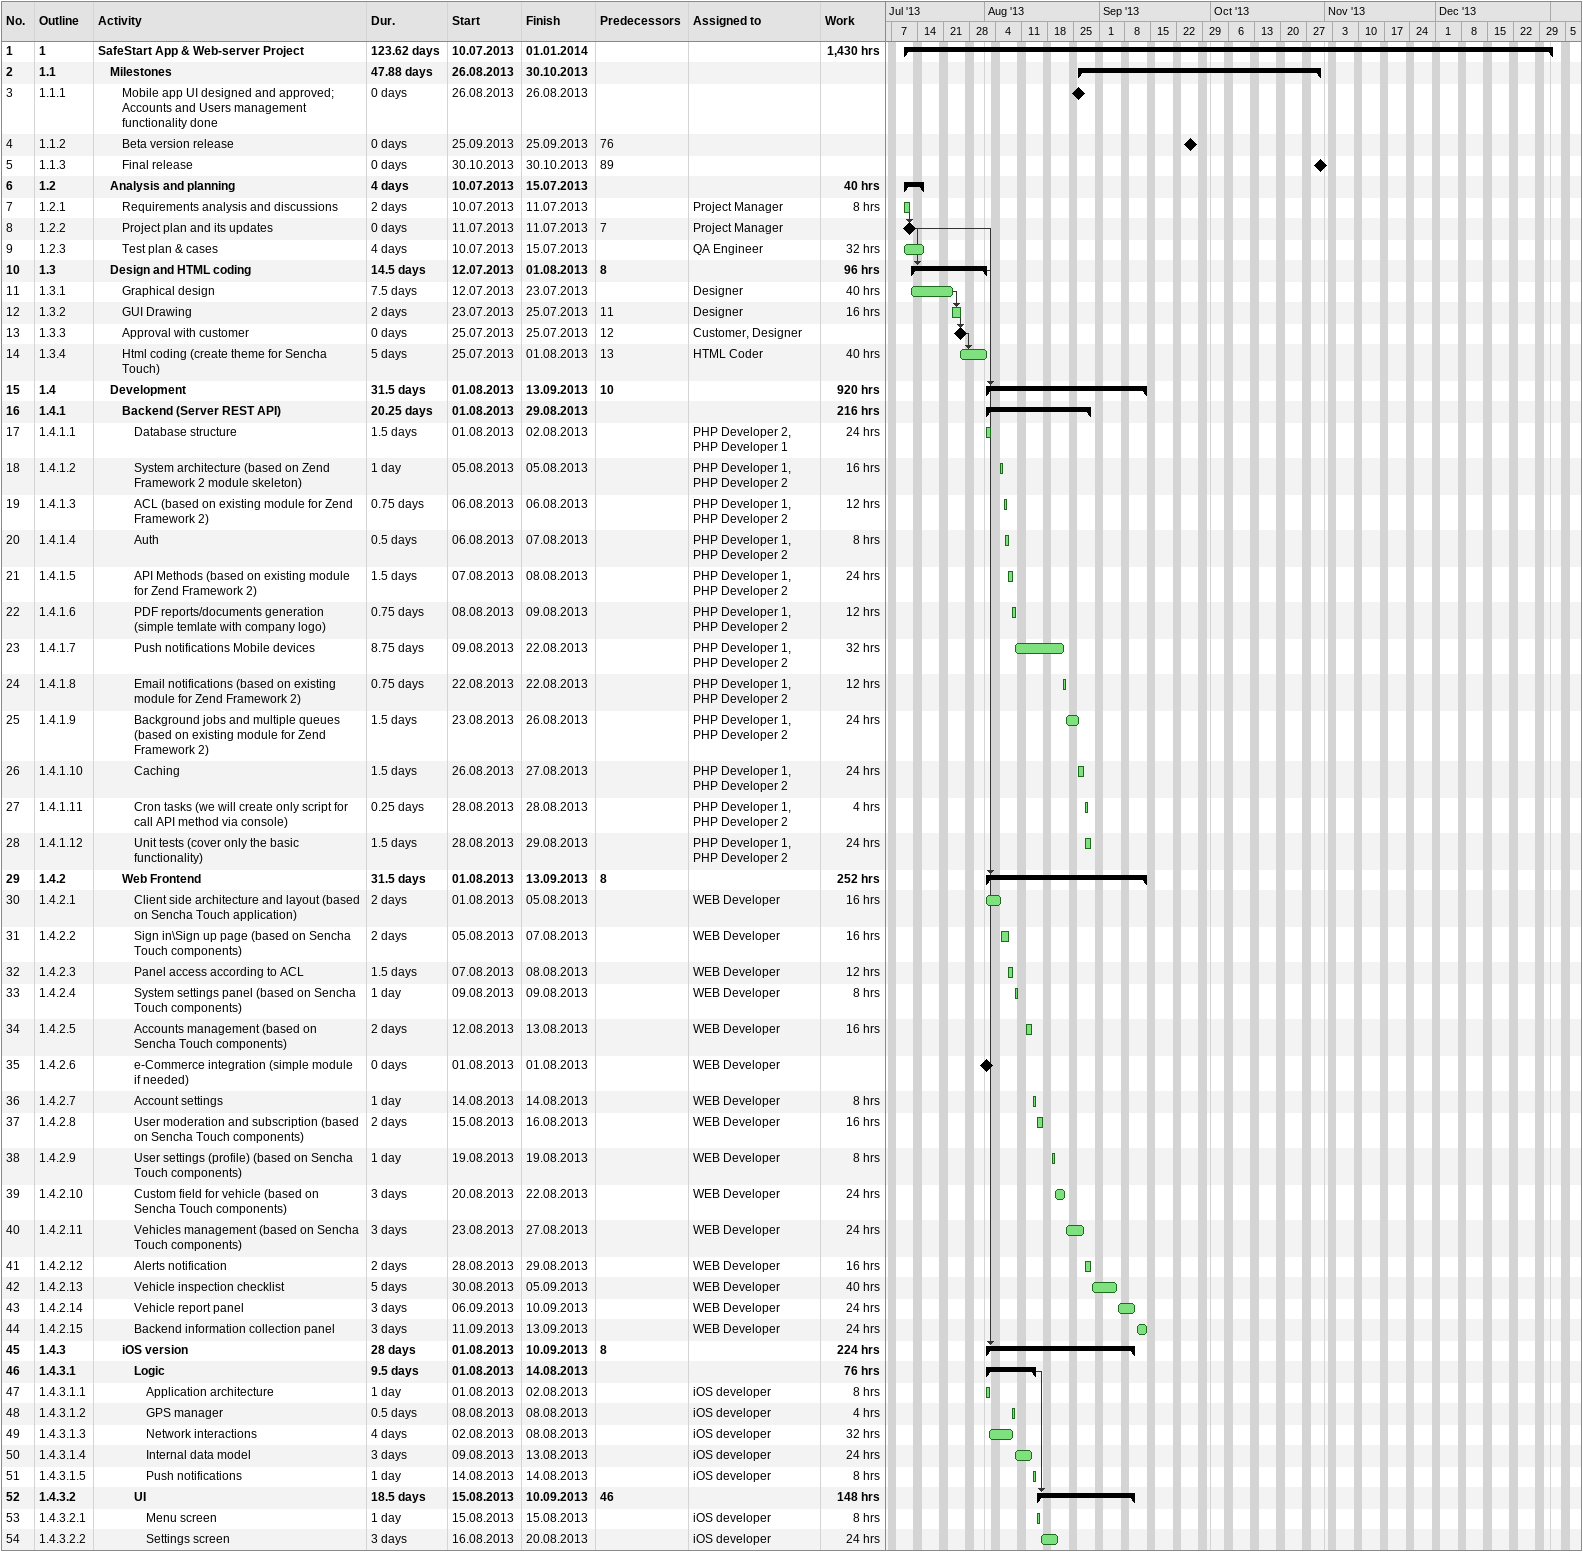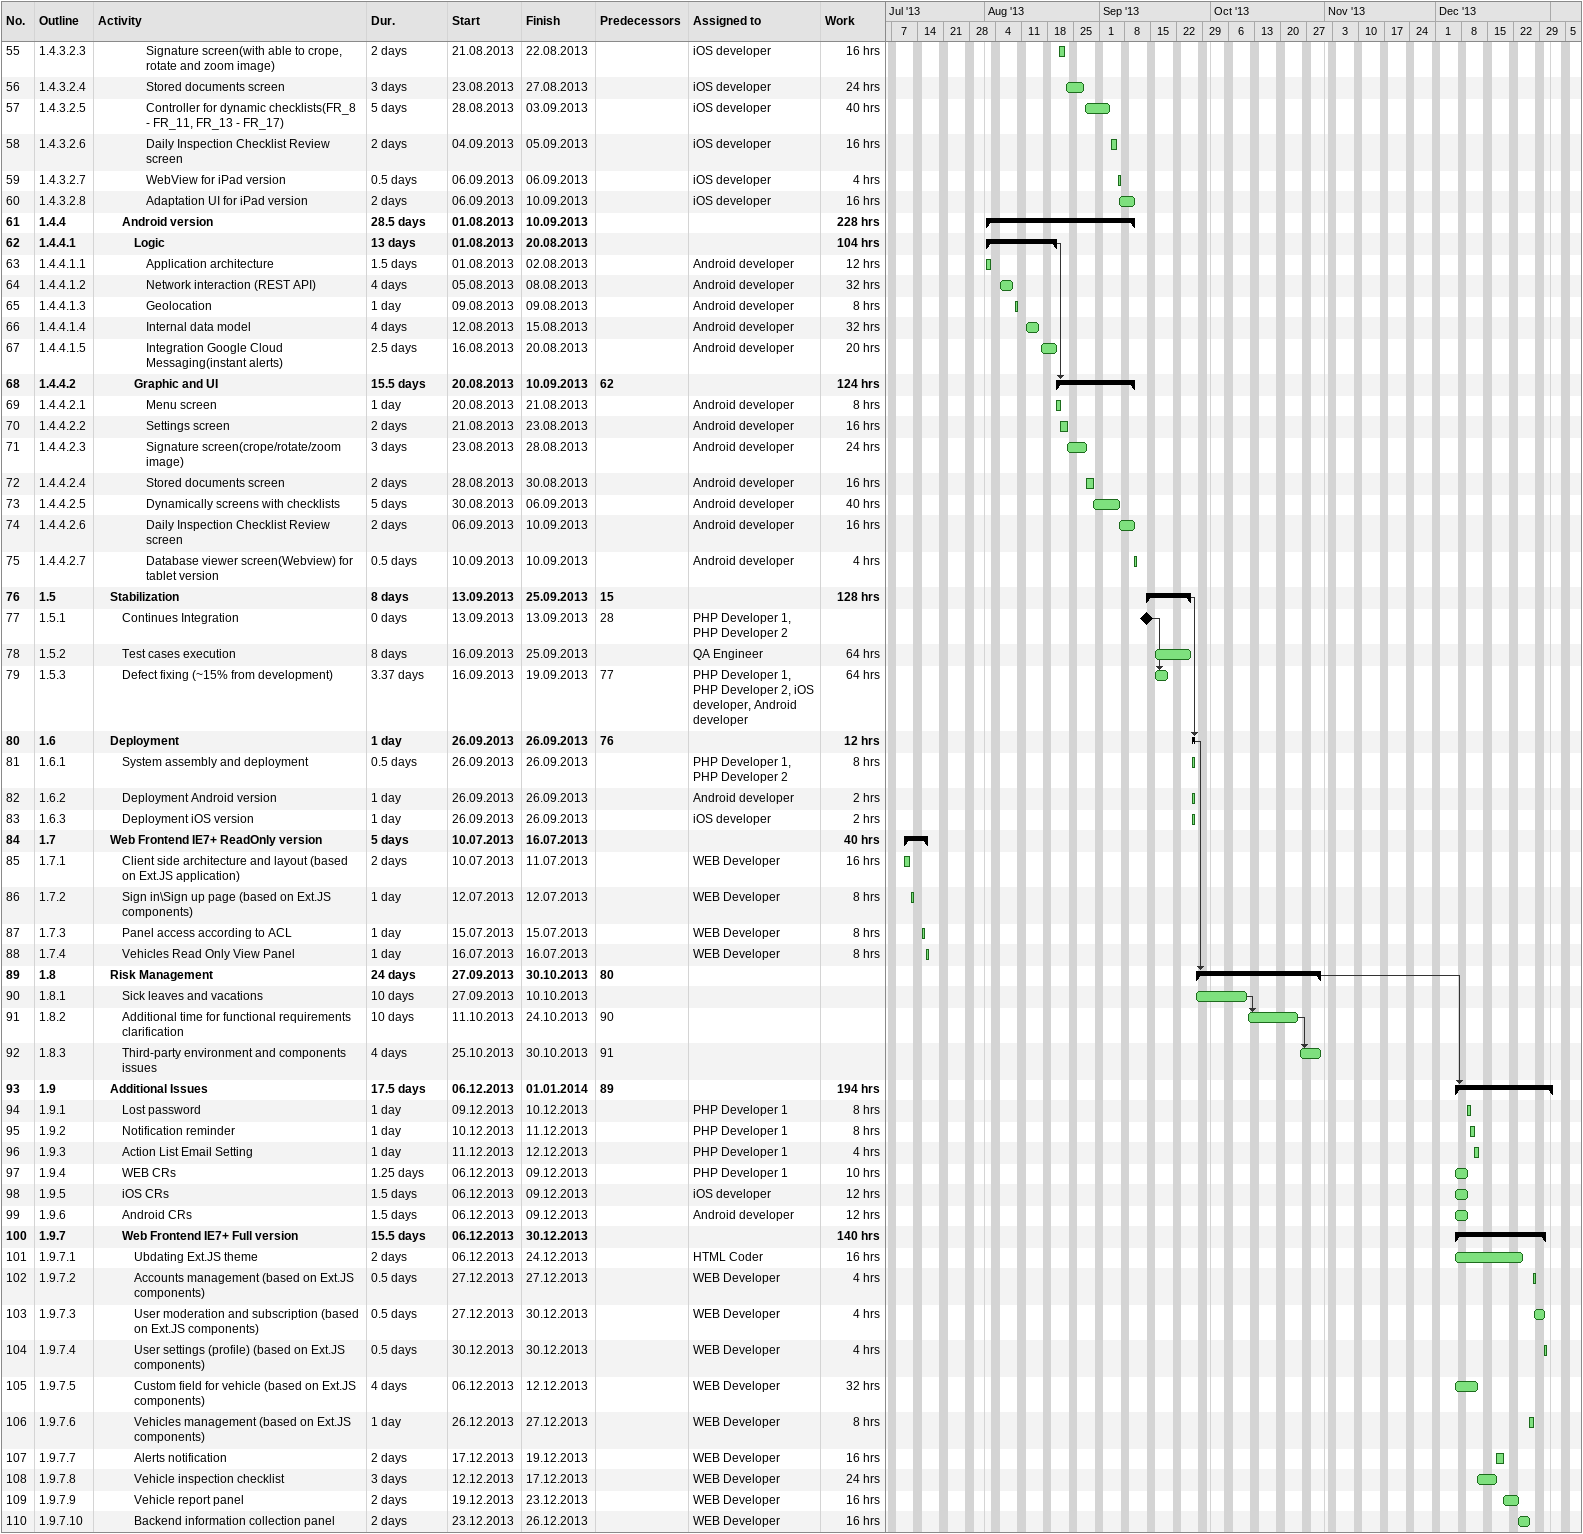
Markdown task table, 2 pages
| ID | WBS | Task | Duration | Start | Finish | Predecessors | Resources | Work (h) |
|---|---|---|---|---|---|---|---|---|
| 1 | 1 | **SafeStart App & Web-server Project** | 123.62d | 2013-07-10 | 2014-01-01 |  |  | 1430 |
| 2 | 1.1 | **Milestones** | 47.88d | 2013-08-26 | 2013-10-30 |  |  |  |
| 3 | 1.1.1 | Mobile app UI designed and approved; Accounts and Users management functionality done | 0d | 2013-08-26 | 2013-08-26 |  |  |  |
| 4 | 1.1.2 | Beta version release | 0d | 2013-09-25 | 2013-09-25 | 76 |  |  |
| 5 | 1.1.3 | Final release | 0d | 2013-10-30 | 2013-10-30 | 89 |  |  |
| 6 | 1.2 | **Analysis and planning** | 4d | 2013-07-10 | 2013-07-15 |  |  | 40 |
| 7 | 1.2.1 | Requirements analysis and discussions | 2d | 2013-07-10 | 2013-07-11 |  | Project Manager | 8 |
| 8 | 1.2.2 | Project plan and its updates | 0d | 2013-07-11 | 2013-07-11 | 7 | Project Manager |  |
| 9 | 1.2.3 | Test plan & cases | 4d | 2013-07-10 | 2013-07-15 |  | QA Engineer | 32 |
| 10 | 1.3 | **Design and HTML coding** | 14.5d | 2013-07-12 | 2013-08-01 | 8 |  | 96 |
| 11 | 1.3.1 | Graphical design | 7.5d | 2013-07-12 | 2013-07-23 |  | Designer | 40 |
| 12 | 1.3.2 | GUI Drawing | 2d | 2013-07-23 | 2013-07-25 | 11 | Designer | 16 |
| 13 | 1.3.3 | Approval with customer | 0d | 2013-07-25 | 2013-07-25 | 12 | Customer, Designer |  |
| 14 | 1.3.4 | Html coding (create theme for Sencha Touch) | 5d | 2013-07-25 | 2013-08-01 | 13 | HTML Coder | 40 |
| 15 | 1.4 | **Development** | 31.5d | 2013-08-01 | 2013-09-13 | 10 |  | 920 |
| 16 | 1.4.1 | **Backend (Server REST API)** | 20.25d | 2013-08-01 | 2013-08-29 |  |  | 216 |
| 17 | 1.4.1.1 | Database structure | 1.5d | 2013-08-01 | 2013-08-02 |  | PHP Developer 2, PHP Developer 1 | 24 |
| 18 | 1.4.1.2 | System architecture (based on Zend Framework 2 module skeleton) | 1d | 2013-08-05 | 2013-08-05 |  | PHP Developer 1, PHP Developer 2 | 16 |
| 19 | 1.4.1.3 | ACL (based on existing module for Zend Framework 2) | 0.75d | 2013-08-06 | 2013-08-06 |  | PHP Developer 1, PHP Developer 2 | 12 |
| 20 | 1.4.1.4 | Auth | 0.5d | 2013-08-06 | 2013-08-07 |  | PHP Developer 1, PHP Developer 2 | 8 |
| 21 | 1.4.1.5 | API Methods (based on existing module for Zend Framework 2) | 1.5d | 2013-08-07 | 2013-08-08 |  | PHP Developer 1, PHP Developer 2 | 24 |
| 22 | 1.4.1.6 | PDF reports/documents generation (simple temlate with company logo) | 0.75d | 2013-08-08 | 2013-08-09 |  | PHP Developer 1, PHP Developer 2 | 12 |
| 23 | 1.4.1.7 | Push notifications Mobile devices | 8.75d | 2013-08-09 | 2013-08-22 |  | PHP Developer 1, PHP Developer 2 | 32 |
| 24 | 1.4.1.8 | Email notifications (based on existing module for Zend Framework 2) | 0.75d | 2013-08-22 | 2013-08-22 |  | PHP Developer 1, PHP Developer 2 | 12 |
| 25 | 1.4.1.9 | Background jobs and multiple queues (based on existing module for Zend Framework 2) | 1.5d | 2013-08-23 | 2013-08-26 |  | PHP Developer 1, PHP Developer 2 | 24 |
| 26 | 1.4.1.10 | Caching | 1.5d | 2013-08-26 | 2013-08-27 |  | PHP Developer 1, PHP Developer 2 | 24 |
| 27 | 1.4.1.11 | Cron tasks (we will create only script for call API method via console) | 0.25d | 2013-08-28 | 2013-08-28 |  | PHP Developer 1, PHP Developer 2 | 4 |
| 28 | 1.4.1.12 | Unit tests (cover only the basic functionality) | 1.5d | 2013-08-28 | 2013-08-29 |  | PHP Developer 1, PHP Developer 2 | 24 |
| 29 | 1.4.2 | **Web Frontend** | 31.5d | 2013-08-01 | 2013-09-13 | 8 |  | 252 |
| 30 | 1.4.2.1 | Client side architecture and layout (based on Sencha Touch application) | 2d | 2013-08-01 | 2013-08-05 |  | WEB Developer | 16 |
| 31 | 1.4.2.2 | Sign in\Sign up page (based on Sencha Touch components) | 2d | 2013-08-05 | 2013-08-07 |  | WEB Developer | 16 |
| 32 | 1.4.2.3 | Panel access according to ACL | 1.5d | 2013-08-07 | 2013-08-08 |  | WEB Developer | 12 |
| 33 | 1.4.2.4 | System settings panel (based on Sencha Touch components) | 1d | 2013-08-09 | 2013-08-09 |  | WEB Developer | 8 |
| 34 | 1.4.2.5 | Accounts management (based on Sencha Touch components) | 2d | 2013-08-12 | 2013-08-13 |  | WEB Developer | 16 |
| 35 | 1.4.2.6 | e-Commerce integration (simple module if needed) | 0d | 2013-08-01 | 2013-08-01 |  | WEB Developer |  |
| 36 | 1.4.2.7 | Account settings | 1d | 2013-08-14 | 2013-08-14 |  | WEB Developer | 8 |
| 37 | 1.4.2.8 | User moderation and subscription (based on Sencha Touch components) | 2d | 2013-08-15 | 2013-08-16 |  | WEB Developer | 16 |
| 38 | 1.4.2.9 | User settings (profile) (based on Sencha Touch components) | 1d | 2013-08-19 | 2013-08-19 |  | WEB Developer | 8 |
| 39 | 1.4.2.10 | Custom field for vehicle (based on Sencha Touch components) | 3d | 2013-08-20 | 2013-08-22 |  | WEB Developer | 24 |
| 40 | 1.4.2.11 | Vehicles management (based on Sencha Touch components) | 3d | 2013-08-23 | 2013-08-27 |  | WEB Developer | 24 |
| 41 | 1.4.2.12 | Alerts notification | 2d | 2013-08-28 | 2013-08-29 |  | WEB Developer | 16 |
| 42 | 1.4.2.13 | Vehicle inspection checklist | 5d | 2013-08-30 | 2013-09-05 |  | WEB Developer | 40 |
| 43 | 1.4.2.14 | Vehicle report panel | 3d | 2013-09-06 | 2013-09-10 |  | WEB Developer | 24 |
| 44 | 1.4.2.15 | Backend information collection panel | 3d | 2013-09-11 | 2013-09-13 |  | WEB Developer | 24 |
| 45 | 1.4.3 | **iOS version** | 28d | 2013-08-01 | 2013-09-10 | 8 |  | 224 |
| 46 | 1.4.3.1 | **Logic** | 9.5d | 2013-08-01 | 2013-08-14 |  |  | 76 |
| 47 | 1.4.3.1.1 | Application architecture | 1d | 2013-08-01 | 2013-08-02 |  | iOS developer | 8 |
| 48 | 1.4.3.1.2 | GPS manager | 0.5d | 2013-08-08 | 2013-08-08 |  | iOS developer | 4 |
| 49 | 1.4.3.1.3 | Network interactions | 4d | 2013-08-02 | 2013-08-08 |  | iOS developer | 32 |
| 50 | 1.4.3.1.4 | Internal data model | 3d | 2013-08-09 | 2013-08-13 |  | iOS developer | 24 |
| 51 | 1.4.3.1.5 | Push notifications | 1d | 2013-08-14 | 2013-08-14 |  | iOS developer | 8 |
| 52 | 1.4.3.2 | **UI** | 18.5d | 2013-08-15 | 2013-09-10 | 46 |  | 148 |
| 53 | 1.4.3.2.1 | Menu screen | 1d | 2013-08-15 | 2013-08-15 |  | iOS developer | 8 |
| 54 | 1.4.3.2.2 | Settings screen | 3d | 2013-08-16 | 2013-08-20 |  | iOS developer | 24 |
| 55 | 1.4.3.2.3 | Signature screen(with able to crope, rotate and zoom image) | 2d | 2013-08-21 | 2013-08-22 |  | iOS developer | 16 |
| 56 | 1.4.3.2.4 | Stored documents screen | 3d | 2013-08-23 | 2013-08-27 |  | iOS developer | 24 |
| 57 | 1.4.3.2.5 | Controller for dynamic checklists(FR_8 - FR_11, FR_13 - FR_17) | 5d | 2013-08-28 | 2013-09-03 |  | iOS developer | 40 |
| 58 | 1.4.3.2.6 | Daily Inspection Checklist Review screen | 2d | 2013-09-04 | 2013-09-05 |  | iOS developer | 16 |
| 59 | 1.4.3.2.7 | WebView for iPad version | 0.5d | 2013-09-06 | 2013-09-06 |  | iOS developer | 4 |
| 60 | 1.4.3.2.8 | Adaptation UI for iPad version | 2d | 2013-09-06 | 2013-09-10 |  | iOS developer | 16 |
| 61 | 1.4.4 | **Android version** | 28.5d | 2013-08-01 | 2013-09-10 |  |  | 228 |
| 62 | 1.4.4.1 | **Logic** | 13d | 2013-08-01 | 2013-08-20 |  |  | 104 |
| 63 | 1.4.4.1.1 | Application architecture | 1.5d | 2013-08-01 | 2013-08-02 |  | Android developer | 12 |
| 64 | 1.4.4.1.2 | Network interaction (REST API) | 4d | 2013-08-05 | 2013-08-08 |  | Android developer | 32 |
| 65 | 1.4.4.1.3 | Geolocation | 1d | 2013-08-09 | 2013-08-09 |  | Android developer | 8 |
| 66 | 1.4.4.1.4 | Internal data model | 4d | 2013-08-12 | 2013-08-15 |  | Android developer | 32 |
| 67 | 1.4.4.1.5 | Integration Google Cloud Messaging(instant alerts) | 2.5d | 2013-08-16 | 2013-08-20 |  | Android developer | 20 |
| 68 | 1.4.4.2 | **Graphic and UI** | 15.5d | 2013-08-20 | 2013-09-10 | 62 |  | 124 |
| 69 | 1.4.4.2.1 | Menu screen | 1d | 2013-08-20 | 2013-08-21 |  | Android developer | 8 |
| 70 | 1.4.4.2.2 | Settings screen | 2d | 2013-08-21 | 2013-08-23 |  | Android developer | 16 |
| 71 | 1.4.4.2.3 | Signature screen(crope/rotate/zoom image) | 3d | 2013-08-23 | 2013-08-28 |  | Android developer | 24 |
| 72 | 1.4.4.2.4 | Stored documents screen | 2d | 2013-08-28 | 2013-08-30 |  | Android developer | 16 |
| 73 | 1.4.4.2.5 | Dynamically screens with checklists | 5d | 2013-08-30 | 2013-09-06 |  | Android developer | 40 |
| 74 | 1.4.4.2.6 | Daily Inspection Checklist Review screen | 2d | 2013-09-06 | 2013-09-10 |  | Android developer | 16 |
| 75 | 1.4.4.2.7 | Database viewer screen(Webview) for tablet version | 0.5d | 2013-09-10 | 2013-09-10 |  | Android developer | 4 |
| 76 | 1.5 | **Stabilization** | 8d | 2013-09-13 | 2013-09-25 | 15 |  | 128 |
| 77 | 1.5.1 | Continues Integration | 0d | 2013-09-13 | 2013-09-13 | 28 | PHP Developer 1, PHP Developer 2 |  |
| 78 | 1.5.2 | Test cases execution | 8d | 2013-09-16 | 2013-09-25 |  | QA Engineer | 64 |
| 79 | 1.5.3 | Defect fixing (~15% from development) | 3.37d | 2013-09-16 | 2013-09-19 | 77 | PHP Developer 1, PHP Developer 2, iOS developer, Android developer | 64 |
| 80 | 1.6 | **Deployment** | 1d | 2013-09-26 | 2013-09-26 | 76 |  | 12 |
| 81 | 1.6.1 | System assembly and deployment | 0.5d | 2013-09-26 | 2013-09-26 |  | PHP Developer 1, PHP Developer 2 | 8 |
| 82 | 1.6.2 | Deployment Android version | 1d | 2013-09-26 | 2013-09-26 |  | Android developer | 2 |
| 83 | 1.6.3 | Deployment iOS version | 1d | 2013-09-26 | 2013-09-26 |  | iOS developer | 2 |
| 84 | 1.7 | **Web Frontend IE7+ ReadOnly version** | 5d | 2013-07-10 | 2013-07-16 |  |  | 40 |
| 85 | 1.7.1 | Client side architecture and layout (based on Ext.JS application) | 2d | 2013-07-10 | 2013-07-11 |  | WEB Developer | 16 |
| 86 | 1.7.2 | Sign in\Sign up page (based on Ext.JS components) | 1d | 2013-07-12 | 2013-07-12 |  | WEB Developer | 8 |
| 87 | 1.7.3 | Panel access according to ACL | 1d | 2013-07-15 | 2013-07-15 |  | WEB Developer | 8 |
| 88 | 1.7.4 | Vehicles Read Only View Panel | 1d | 2013-07-16 | 2013-07-16 |  | WEB Developer | 8 |
| 89 | 1.8 | **Risk Management** | 24d | 2013-09-27 | 2013-10-30 | 80 |  |  |
| 90 | 1.8.1 | Sick leaves and vacations | 10d | 2013-09-27 | 2013-10-10 |  |  |  |
| 91 | 1.8.2 | Additional time for functional requirements clarification | 10d | 2013-10-11 | 2013-10-24 | 90 |  |  |
| 92 | 1.8.3 | Third-party environment and components issues | 4d | 2013-10-25 | 2013-10-30 | 91 |  |  |
| 93 | 1.9 | **Additional Issues** | 17.5d | 2013-12-06 | 2014-01-01 | 89 |  | 194 |
| 94 | 1.9.1 | Lost password | 1d | 2013-12-09 | 2013-12-10 |  | PHP Developer 1 | 8 |
| 95 | 1.9.2 | Notification reminder | 1d | 2013-12-10 | 2013-12-11 |  | PHP Developer 1 | 8 |
| 96 | 1.9.3 | Action List Email Setting | 1d | 2013-12-11 | 2013-12-12 |  | PHP Developer 1 | 4 |
| 97 | 1.9.4 | WEB CRs | 1.25d | 2013-12-06 | 2013-12-09 |  | PHP Developer 1 | 10 |
| 98 | 1.9.5 | iOS CRs | 1.5d | 2013-12-06 | 2013-12-09 |  | iOS developer | 12 |
| 99 | 1.9.6 | Android CRs | 1.5d | 2013-12-06 | 2013-12-09 |  | Android developer | 12 |
| 100 | 1.9.7 | **Web Frontend IE7+ Full version** | 15.5d | 2013-12-06 | 2013-12-30 |  |  | 140 |
| 101 | 1.9.7.1 | Ubdating Ext.JS theme | 2d | 2013-12-06 | 2013-12-24 |  | HTML Coder | 16 |
| 102 | 1.9.7.2 | Accounts management (based on Ext.JS components) | 0.5d | 2013-12-27 | 2013-12-27 |  | WEB Developer | 4 |
| 103 | 1.9.7.3 | User moderation and subscription (based on Ext.JS components) | 0.5d | 2013-12-27 | 2013-12-30 |  | WEB Developer | 4 |
| 104 | 1.9.7.4 | User settings (profile) (based on Ext.JS components) | 0.5d | 2013-12-30 | 2013-12-30 |  | WEB Developer | 4 |
| 105 | 1.9.7.5 | Custom field for vehicle (based on Ext.JS components) | 4d | 2013-12-06 | 2013-12-12 |  | WEB Developer | 32 |
| 106 | 1.9.7.6 | Vehicles management (based on Ext.JS components) | 1d | 2013-12-26 | 2013-12-27 |  | WEB Developer | 8 |
| 107 | 1.9.7.7 | Alerts notification | 2d | 2013-12-17 | 2013-12-19 |  | WEB Developer | 16 |
| 108 | 1.9.7.8 | Vehicle inspection checklist | 3d | 2013-12-12 | 2013-12-17 |  | WEB Developer | 24 |
| 109 | 1.9.7.9 | Vehicle report panel | 2d | 2013-12-19 | 2013-12-23 |  | WEB Developer | 16 |
| 110 | 1.9.7.10 | Backend information collection panel | 2d | 2013-12-23 | 2013-12-26 |  | WEB Developer | 16 |
